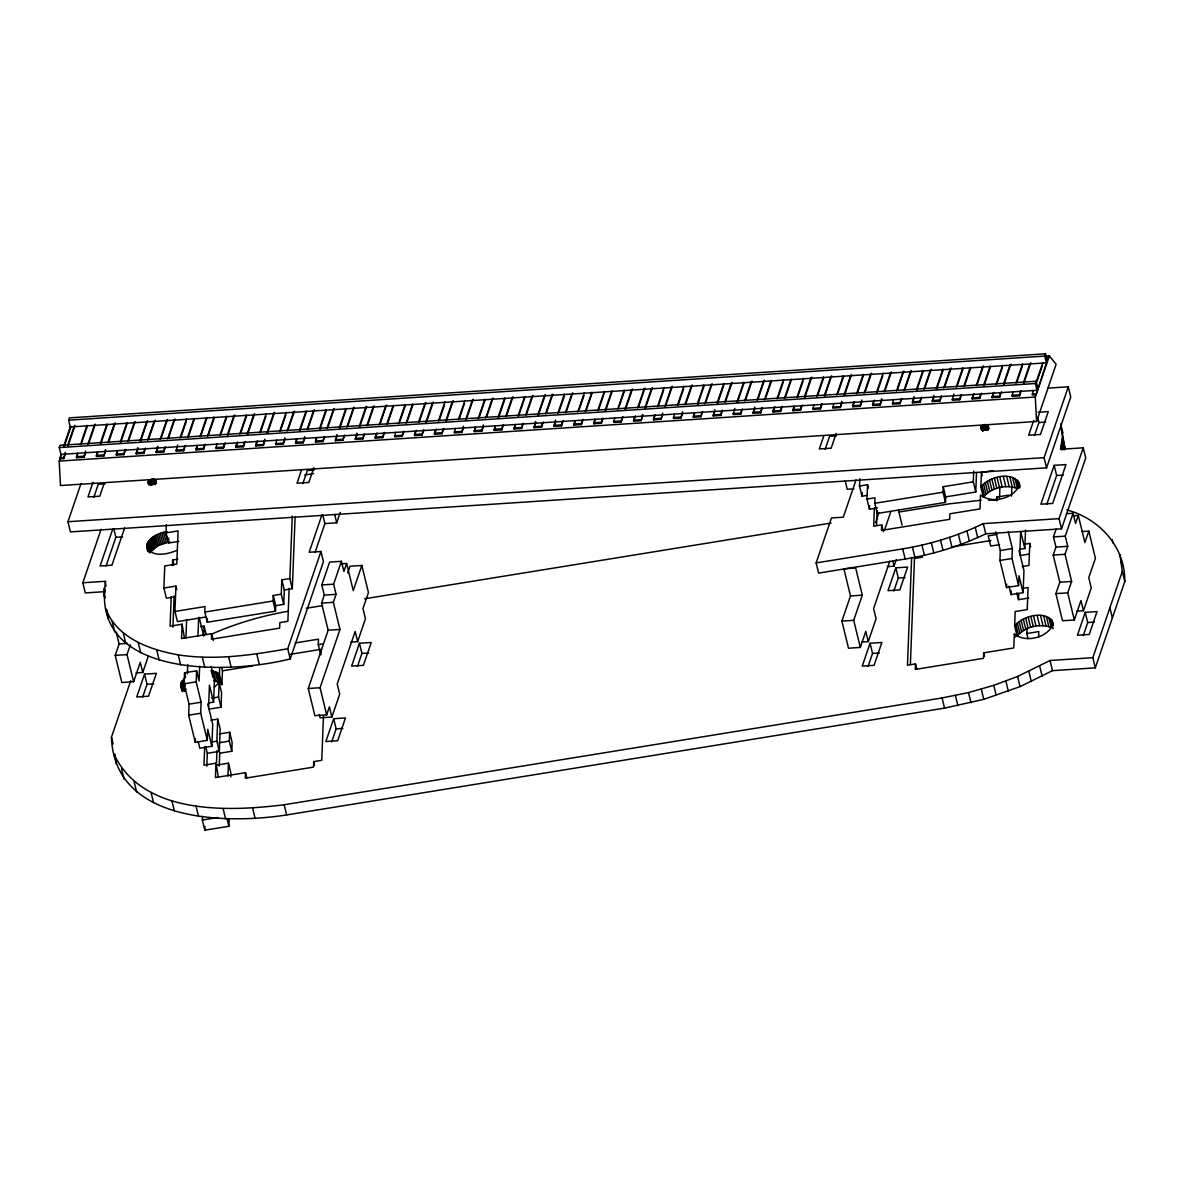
<?xml version="1.0" encoding="UTF-8"?>
<svg xmlns="http://www.w3.org/2000/svg" width="1184" height="1184" viewBox="0 0 1184 1184"><rect width="100%" height="100%" fill="white"/><g stroke="black" fill="none" stroke-linecap="round" stroke-linejoin="round"><path stroke-width="1.5" d="M174.98 596.795L166.382 598.201L163.895 588.034L164.754 565.967L176.786 564.013L178.074 530.92L166.041 532.874L168.513 543.042L178.828 541.369M166.041 532.874L166.352 524.601M168.513 543.042L168.705 538.084M171.221 596.766L170.082 626.173L182.114 624.22L184.452 637.984M172.435 565.508L172.642 560.002L177.807 559.159M172.923 627.15L174.122 595.907M205.75 617.012L177.422 621.615L174.951 611.447L175.928 586.08L163.895 588.034M182.114 624.22L181.566 638.561L211.655 633.677L213.298 640.455M198.187 741.45L199.83 748.229L211.862 746.275L207.733 729.314L207.304 740.355L195.271 742.309L188.656 715.18L189.085 704.154L184.127 683.804L184.556 672.778L196.588 670.825L199.075 680.992L199.637 666.296M185.918 637.85L186.628 619.469M187.398 673.755L187.753 664.564M207.304 740.355L200.703 713.227L201.132 702.201L196.159 681.851L196.588 670.825M197.95 635.897L198.66 617.515M195.271 742.309L195.419 738.624M200.629 626.647L204.077 626.084L203.692 636.015L199.149 617.367M292.27 516.032L289.843 578.547L281.822 579.849L281.259 594.176L273.238 595.478L275.724 605.66L275.502 611.166L207.304 622.251L204.817 612.069L205.039 606.563L174.951 611.447M207.304 622.251L207.452 618.566M204.684 746.793L203.959 765.175L216.006 763.221L218.344 776.97M229.148 819.224L228.882 826.284L204.817 830.191L202.331 820.024L202.479 816.383M208.591 707.262L209.45 685.196L213.579 702.142L208.414 702.985M211.655 633.677L211.433 639.197L279.631 628.127L279.853 622.606L287.875 621.304L289.148 588.418M206.8 766.152L207.304 753.29L205.646 746.497M204.817 830.191L204.95 826.55M211.862 746.275L212.72 724.208L207.762 704.08M213.579 702.142L214.437 680.09L211.122 666.533M216.006 763.221L215.444 777.562L245.532 772.678L246.775 777.77M219.247 766.107L219.75 753.231L216.85 741.154L217.708 719.102L210.826 720.212M209.006 709.157L221.038 707.203L218.566 697.036L219.129 682.606L214.644 687.001M213.638 680.622L219.38 682.532L221.911 684.678L219.44 674.495L219.706 667.569M216.983 750.419L216.42 765.13L228.453 763.177L230.939 773.344L230.791 777.015M221.038 707.203L221.6 692.773L219.129 682.606M221.911 684.678L222.459 670.81L221.63 667.421M227.95 776.038L228.453 763.177M219.75 753.231L231.783 751.278L229.311 741.11L229.652 732.289L219.336 733.962M231.783 751.278L232.123 742.457L229.652 732.289M245.532 772.678L245.325 778.199L313.523 767.114L313.73 761.608L321.752 760.306L323.454 716.453M275.502 611.166L273.03 600.998L273.238 595.478M275.724 605.66L283.746 604.358L284.293 590.017L281.822 579.849M284.293 590.017L292.315 588.714L295.097 517.008M320.879 651.17L320.746 654.841L318.259 644.673L318.481 639.168L295.142 642.956M866.806 495.43L861.996 496.214L859.51 486.047L859.791 478.691M861.996 496.214L862.13 492.544M877.477 507.951L869.456 509.253L866.984 499.086L867.532 484.744L859.51 486.047M869.456 509.253L869.604 505.672M874.384 507.906L873.674 526.184L881.695 524.882L883.353 531.66M973.707 471.232L973.292 481.829L943.204 486.713L945.69 496.88L945.468 502.401L877.27 513.471L874.784 503.304L875.006 497.783L866.984 499.086M876.574 525.385L877.152 510.778M881.695 524.882L881.488 530.388L949.686 519.317L949.894 513.797L979.982 508.913L980.53 494.986C991.926 504.251 1014.555 498.701 1019.365 484.685C1013.415 469.989 989.04 476.634 980.84 486.95L983.312 497.117C991.23 487.645 1005.956 484.182 1017.411 488.518L1014.925 478.351M911.65 557.412L907.477 665.201L915.498 663.898L916.742 668.99M910.378 664.416L914.492 558.448L922.514 557.146M915.498 663.898L915.291 669.419L983.49 658.348L983.697 652.828L1013.785 647.944L1014.333 634.002C1025.714 643.282 1048.358 637.717 1053.168 623.702C1047.218 609.005 1022.843 615.665 1014.644 625.966L1017.115 636.148C1025.033 626.662 1039.759 623.198 1051.214 627.535L1048.728 617.367M945.468 502.401L942.997 492.218L943.204 486.713M945.69 496.88L975.764 491.996L976.519 472.579M980.84 486.95L981.403 472.52L993.435 470.566M996.499 500.758L996.647 497.088L1008.679 495.134M999.488 498.064L999.903 487.024M1009.005 586.11L1011.062 594.59L1023.094 592.636L1018.965 575.69L1018.58 585.606L1006.548 587.56L999.932 560.446L1000.317 550.516L995.774 531.868M1006.548 587.56L1006.681 584.26M1011.521 496.111L1011.876 486.92M1018.58 585.606L1011.98 558.493L1012.364 548.562L1008.22 531.616M1011.062 594.59L1011.21 590.905M1014.644 625.966L1015.191 611.536L1027.238 609.582L1028.082 587.516L1022.932 588.359M1019.824 553.624L1020.682 531.557L1024.811 548.518L1019.646 549.346M1017.115 636.148L1017.263 632.537M1028.852 597.979L1018.536 599.652L1018.743 594.131M1023.094 592.636L1023.953 570.57L1019.01 550.442M1024.811 548.518L1025.522 530.121M1024.634 544.24L1029.799 543.397L1028.94 565.464L1022.058 566.574M1028.038 638.635L1026.794 633.544L1027.016 628.038M1038.62 637.11L1038.827 631.59L1026.794 633.544M321.856 515.099L309.157 552.262L320.953 551.492L323.439 561.66L290.228 658.896C229.311 674.51 89.762 678.476 105.628 581.27L82.836 582.765L85.307 592.932L104.606 591.66M855.988 480.023L843.289 517.201L831.479 517.97L816.131 562.918L818.603 573.1L905.168 559.04C933.036 554.452 960.313 546.076 985.769 533.792L1061.515 528.834L1085.728 457.971L1083.242 447.804L1060.45 449.298L1062.492 437.429L1060.775 424.05M1060.982 424.064L1064.89 448.914L1062.418 438.746M147.778 551.196C142.938 539.445 158.049 533.007 167.196 531.586M181.67 690.183L180.989 682.828L185.592 676.996M65.505 453.354L63.714 458.578L59.984 458.815L60.917 454.316L59.244 447.596L60.029 445.302L1036.148 381.233L1037.806 388.012M1045.531 353.809L1044.747 356.088L1046.39 362.866L70.27 426.95L68.628 420.172L69.397 417.878L1045.531 353.809L1047.174 360.587M63.892 445.613L70.448 426.462M1045.694 356.132L1049.379 355.881L1056.113 364.332L1036.592 421.474L60.473 485.544L59.2 461.109L61.168 455.337M64.143 446.634L70.685 427.468M63.714 458.578L65.253 452.332M67.636 445.362L74.178 426.21M67.888 446.383L75.021 425.485M85.81 452.022L84.034 457.246L76.546 457.734L77.493 453.235M80.468 444.518L87.009 425.367M76.546 457.734L77.744 454.256M81.311 443.808L87.261 426.388M84.034 457.246L85.574 451M87.942 444.03L94.483 424.878M88.193 445.051L95.327 424.153M1047.988 388.13L1068.294 386.798L1070.765 396.966L1046.567 467.828L70.433 531.912L67.962 521.73L80.941 483.708M105.731 450.704L103.94 455.929L96.466 456.432L97.414 451.933M100.388 443.216L106.93 424.064M96.466 456.432L97.65 452.939M100.625 444.237L107.182 425.086M92.988 482.273L87.971 496.954L99.767 496.185L104.236 483.131M103.94 455.929L105.48 449.698M107.862 442.727L114.404 423.576M108.706 442.002L115.248 422.851M93.788 497.339L98.257 484.271L105.006 483.827M125.652 449.402L123.861 454.626L116.387 455.115L117.32 450.616M120.294 441.913L126.851 422.747M116.387 455.115L117.571 451.637M120.546 442.934L127.088 423.768M123.861 454.626L124.808 450.127M127.783 441.425L134.325 422.259M128.627 440.7L135.168 421.534M82.836 582.765L101.128 529.189M145.558 448.1L143.782 453.324L136.293 453.812L137.832 447.567M140.215 440.596L146.757 421.445M136.293 453.812L138.084 448.588M140.467 441.617L147.6 420.72M112.806 528.819L100.107 565.982L111.918 565.212L124.616 528.034M143.782 453.324L144.714 448.825M147.689 440.108L154.246 420.956M148.533 439.382L155.074 420.231M106.042 566.011L115.854 537.299L113.797 528.819M165.479 446.782L163.688 452.007L156.214 452.51L157.753 446.264M160.136 439.294L166.678 420.142M156.214 452.51L158.005 447.286M160.98 438.568L167.521 419.417M163.688 452.007L164.635 447.508M167.61 438.805L174.152 419.654M168.454 438.08L174.995 418.929M185.4 445.48L183.609 450.704L176.135 451.193L177.674 444.947M180.042 437.991L186.598 418.825M180.886 437.266L186.243 421.593M183.609 450.704L184.556 446.205M187.531 437.503L194.072 418.337M188.374 436.778L194.324 419.358M135.997 672.912L142.746 672.468L140.274 662.3L133.629 681.732L121.819 682.502L115.218 655.388L119.11 643.963L116.224 632.093M205.306 444.178L203.53 449.402L196.041 449.89L196.988 445.391M199.963 436.674L206.504 417.523M196.041 449.89L197.24 446.412M200.806 435.964L206.756 418.544M133.629 681.732L127.014 654.604L130.373 644.821M203.53 449.402L204.462 444.903M207.437 436.186L213.993 417.034M208.28 435.46L214.23 418.056M1066.74 509.904C1099.329 518.414 1125.362 546.978 1124.8 581.551L1095.318 667.85L1052.502 670.662L1020.06 686.631L983.771 699.344L944.566 708.121L286.632 814.947C225.004 824.508 114.241 822.14 111.444 737.188L130.773 680.637M225.226 442.86L223.436 448.085L215.962 448.588L216.909 444.074M219.884 435.372L226.425 416.22M221.319 432.915L226.677 417.227M142.746 672.468L148.326 656.143M144.537 674.125L136.722 696.976L148.533 696.207L156.347 673.341L144.537 674.125L147.008 684.293L142.554 697.361M223.436 448.085L224.383 443.586M227.358 434.883L233.899 415.732M227.609 435.904L234.743 415.007M245.147 441.558L243.356 446.782L235.882 447.271L236.815 442.772M239.79 434.069L246.346 414.903M235.882 447.271L237.658 442.046M240.633 433.344L246.583 415.924M243.356 446.782L244.304 442.283M247.278 433.581L253.82 414.415M247.515 434.587L254.664 413.69M265.053 440.256L263.277 445.48L255.788 445.968L256.736 441.469M259.71 432.752L266.252 413.601M255.788 445.968L257.579 440.744M260.554 432.042L265.912 416.354M263.277 445.48L264.816 439.234M267.184 432.264L273.741 413.112M267.436 433.285L274.584 412.387M284.974 438.938L283.183 444.163L275.709 444.666L276.656 440.152M279.631 431.45L286.173 412.298M280.475 430.724L285.832 415.051M283.183 444.163L284.722 437.932M287.105 430.961L293.647 411.81M287.949 430.236L294.49 411.085M304.895 437.636L303.104 442.86L295.63 443.349L296.562 438.85M299.537 430.147L306.094 410.981M295.63 443.349L296.814 439.871M299.789 431.168L306.33 412.002M303.104 442.86L304.643 436.615M307.026 429.659L313.568 410.493M307.87 428.934L314.411 409.768M301.476 470.181L297.006 483.235L308.817 482.465L313.834 467.769M324.801 436.334L323.025 441.558L315.551 442.046L316.483 437.547M319.458 428.83L326 409.679M315.551 442.046L316.735 438.568M319.71 429.851L326.251 410.7M302.838 483.62L307.292 470.551L314.041 470.107M323.025 441.558L323.957 437.059M326.932 428.342L333.488 409.19M327.776 427.616L334.332 408.465M344.722 435.016L342.946 440.241L335.457 440.744L336.996 434.498M339.379 427.528L345.92 408.376M335.457 440.744L336.656 437.251M339.63 428.549L346.172 409.383M342.946 440.241L343.878 435.742M346.853 427.039L353.394 407.888M347.696 426.314L354.238 407.163M315.092 552.292L324.904 523.58L322.832 515.099M364.642 433.714L362.852 438.938L355.378 439.427L356.917 433.181M359.3 426.225L365.841 407.059M355.378 439.427L357.154 434.202M359.536 427.232L366.685 406.334M290.228 658.896L287.742 648.728L320.953 551.492M362.852 438.938L363.799 434.439M366.774 425.737L373.315 406.571M367.617 425.012L374.159 405.846M324.904 523.58L336.715 522.795L340.252 512.435M319.251 714.426L320.08 717.815L331.89 717.03L329.404 706.863L326.666 714.87L314.87 715.639L308.254 688.511L328.16 630.228L321.545 603.115L324.283 595.108L321.796 584.94L329.611 562.089L341.421 561.305L343.893 571.487L346.631 563.48L341.569 563.821M384.548 432.412L382.772 437.636L375.298 438.124L376.231 433.625M379.206 424.908L385.747 405.757M375.298 438.124L377.074 432.9M380.049 424.183L386.591 405.032M382.772 437.636L383.72 433.137M386.68 424.42L393.236 405.268M387.523 423.694L393.473 406.29M326.666 714.87L320.065 687.741L339.971 629.459L333.355 602.33L336.093 594.338L333.607 584.171L341.421 561.305M403.922 431.139L402.131 436.363L394.657 436.852L395.604 432.352M398.579 423.65L405.12 404.484M347.726 572.938L350.02 566.233L361.83 565.464L368.446 592.577L362.97 608.576L365.456 618.744L357.642 641.61L350.893 642.054M400.014 421.178L405.372 405.505M402.131 436.363L403.078 431.864M406.053 423.147L412.594 403.996M406.896 422.422L412.846 405.017M361.83 565.464L353.246 590.609L346.631 563.48M423.842 429.822L422.052 435.046L414.578 435.549L415.51 431.05M418.485 422.333L425.026 403.182M414.578 435.549L416.354 430.325M419.328 421.608L425.87 402.456M422.052 435.046L422.999 430.547M425.974 421.844L432.515 402.693M426.21 422.866L433.359 401.968M331.89 717.03L339.69 694.179L337.218 684.012L355.17 631.442L357.642 641.61M333.666 718.688L325.852 741.539L337.662 740.77L345.476 717.918L333.666 718.688L336.138 728.856L331.683 741.924M359.433 643.252L351.618 666.118L363.429 665.334L371.243 642.483L359.433 643.252L361.904 653.42L357.45 666.488M443.748 428.519L441.972 433.744L434.484 434.232L435.431 429.733M438.406 421.03L444.947 401.864M434.484 434.232L436.274 429.008M439.249 420.305L444.607 404.632M441.972 433.744L442.905 429.244M445.88 420.542L452.421 401.376M446.131 421.548L453.265 400.651M463.669 427.217L461.878 432.441L454.404 432.93L455.352 428.43M458.326 419.728L464.868 400.562M459.17 419.003L464.513 403.33M461.878 432.441L463.418 426.196M465.8 419.225L472.342 400.074M466.052 420.246L473.186 399.348M483.59 425.9L481.799 431.124L474.325 431.627L475.258 427.128M478.232 418.411L484.789 399.26M474.325 431.627L475.509 428.134M479.076 417.686L485.026 400.281M481.799 431.124L483.338 424.893M485.721 417.922L492.263 398.771M486.565 417.197L493.106 398.046M503.496 424.597L501.72 429.822L494.231 430.31L495.178 425.811M498.153 417.108L504.695 397.942M494.231 430.31L495.43 426.832M498.405 418.13L504.946 398.964M501.72 429.822L502.652 425.322M505.627 416.62L512.184 397.454M506.471 415.895L513.012 396.729M523.417 423.295L521.626 428.519L514.152 429.008L515.099 424.508M518.074 415.806L524.616 396.64M514.152 429.008L515.336 425.53M518.311 416.812L524.867 397.661M521.626 428.519L522.573 424.02M525.548 415.303L532.09 396.152M526.392 414.578L532.933 395.426M543.338 421.978L541.547 427.202L534.073 427.705L535.612 421.46M537.98 414.489L544.536 395.338M534.073 427.705L535.849 422.481M538.232 415.51L545.38 394.612M541.547 427.202L542.494 422.703M545.469 414L552.01 394.849M546.312 413.275L552.854 394.124M563.244 420.675L561.468 425.9L553.979 426.388L555.518 420.157M557.901 413.186L564.442 394.02M553.979 426.388L555.77 421.164M558.744 412.461L564.102 396.788M561.468 425.9L562.4 421.4M565.375 412.698L571.931 393.532M566.218 411.973L572.76 392.807M583.164 419.373L581.374 424.597L573.9 425.086L574.847 420.586M577.822 411.884L584.363 392.718M573.9 425.086L575.098 421.608M579.257 409.412L584.008 395.486M581.374 424.597L582.321 420.098M585.296 411.381L591.837 392.23M586.139 410.656L592.089 393.251M603.085 418.056L601.294 423.28L593.82 423.783L594.753 419.284M597.728 410.567L604.284 391.416M593.82 423.783L595.004 420.29M598.571 409.842L604.521 392.437M601.294 423.28L602.242 418.781M605.216 410.078L611.758 390.927M605.453 411.1L612.01 391.934M622.991 416.753L621.215 421.978L613.726 422.466L614.674 417.967M617.648 409.264L624.19 390.098M619.084 406.793L624.442 391.12M621.215 421.978L622.148 417.478M625.122 408.776L631.679 389.61M625.374 409.782L632.522 388.885M642.912 415.451L641.121 420.675L633.647 421.164L634.594 416.664M637.569 407.947L644.111 388.796M633.647 421.164L635.438 415.939M638.413 407.237L644.954 388.071M641.121 420.675L642.66 414.43M645.043 407.459L651.585 388.308M645.295 408.48L652.428 387.582M662.833 414.134L661.042 419.358L653.568 419.861L654.5 415.362M657.475 406.645L664.032 387.494M653.568 419.861L655.344 414.637M658.319 405.92L663.676 390.246M661.042 419.358L662.581 413.127M664.964 406.156L671.506 387.005M665.216 407.178L672.349 386.28M682.739 412.831L680.963 418.056L673.489 418.544L674.421 414.045M677.396 405.342L683.938 386.176M678.24 404.617L683.597 388.944M680.963 418.056L682.502 411.81M684.87 404.854L691.426 385.688M685.714 404.129L692.27 384.963M702.66 411.529L700.884 416.753L693.395 417.242L694.342 412.742M697.317 404.025L703.858 384.874M693.395 417.242L694.594 413.764M697.568 405.046L704.11 385.895M700.884 416.753L701.816 412.254M704.791 403.537L711.332 384.386M705.634 402.812L712.176 383.66M722.58 410.212L720.79 415.436L713.316 415.939L714.855 409.694M717.238 402.723L723.779 383.572M713.316 415.939L714.5 412.446M717.474 403.744L724.016 384.578M720.79 415.436L721.737 410.937M724.712 402.234L731.253 383.083M725.555 401.509L732.097 382.358M742.486 408.909L740.71 414.134L733.236 414.622L734.761 408.376M737.144 401.42L743.685 382.254M737.395 402.442L743.937 383.276M740.71 414.134L741.658 409.634M744.618 400.932L751.174 381.766M745.461 400.207L752.018 381.041M762.407 407.607L760.631 412.831L753.142 413.32L754.682 407.074M757.064 400.103L763.606 380.952M753.142 413.32L754.933 408.095M757.908 399.393L764.45 380.227M760.631 412.831L761.564 408.332M764.538 399.615L771.08 380.464M765.382 398.89L771.332 381.485M782.328 406.29L780.537 411.514L773.063 412.017L774.01 407.503M776.985 398.801L783.527 379.65M773.063 412.017L774.854 406.793M777.829 398.076L783.172 382.402M780.537 411.514L781.484 407.015M784.459 398.312L791.001 379.161M785.303 397.587L791.252 380.168M802.234 404.987L800.458 410.212L792.984 410.7L793.916 406.201M796.891 397.498L803.433 378.332M792.984 410.7L794.168 407.222M797.735 396.773L803.092 381.1M800.458 410.212L801.405 405.712M804.38 397.01L810.922 377.844M804.617 398.016L811.765 377.119M822.155 403.685L820.379 408.909L812.89 409.398L813.837 404.898M816.812 396.181L823.354 377.03M817.656 395.471L823.605 378.051M820.379 408.909L821.311 404.41M824.286 395.693L830.828 376.542M824.538 396.714L831.671 375.816M842.076 402.368L840.285 407.592L832.811 408.095L833.758 403.581M836.733 394.879L843.274 375.728M838.168 392.422L843.526 376.734M823.798 435.89L819.343 448.943L831.153 448.174L836.17 433.477M825.159 449.328L829.629 436.26L836.378 435.816M840.285 407.592L841.824 401.361M844.207 394.39L850.748 375.239M844.458 395.412L851.592 374.514M861.996 401.065L860.206 406.29L852.732 406.778L853.664 402.279M856.639 393.576L863.18 374.41M852.732 406.778L854.508 401.554M857.482 392.851L863.432 375.432M860.206 406.29L861.745 400.044M864.128 393.088L870.669 373.922M864.971 392.363L871.513 373.197M881.902 399.763L880.126 404.987L872.638 405.476L873.585 400.976M876.56 392.259L883.101 373.108M872.638 405.476L874.428 400.251M876.811 393.28L882.761 375.861M880.126 404.987L881.651 398.742M884.034 391.771L890.575 372.62M884.877 391.046L891.419 371.894M901.823 398.446L900.032 403.67L892.558 404.173L893.506 399.659M896.48 390.957L903.022 371.806M897.324 390.232L903.866 371.08M900.032 403.67L900.98 399.171M903.954 390.468L910.496 371.317M904.798 389.743L911.34 370.592M921.744 397.143L919.953 402.368L912.479 402.856L914.018 396.61M916.386 389.654L922.928 370.488M912.479 402.856L913.663 399.378M916.638 390.661L923.18 371.51M841.898 621.097L850.497 595.952L843.881 568.823L855.692 568.054L862.292 595.167L853.708 620.312L860.324 647.441L848.514 648.21L841.898 621.097L853.708 620.312M875.479 522.795L878.987 512.509M919.953 402.368L920.9 397.868M923.875 389.166L930.417 370M924.719 388.441L931.26 369.275M884.359 530.595L890.797 511.74M941.65 395.841L939.874 401.065L932.385 401.554L933.924 395.308M936.307 388.337L942.849 369.186M932.385 401.554L933.584 398.076M936.559 389.358L943.1 370.207M939.874 401.065L940.806 396.566M943.781 387.849L950.323 368.698M944.625 387.124L951.166 367.972M860.324 647.441L865.785 631.427L868.272 641.61L861.523 642.054M889.82 561.098L873.6 608.576L876.071 618.744L868.272 641.61M887.29 566.618L894.024 566.174L896.258 559.647M961.571 394.524L959.78 399.748L952.306 400.251L953.845 394.006M956.228 387.035L962.77 367.884M957.664 384.563L963.021 368.89M870.048 643.252L862.248 666.118L874.058 665.334L881.858 642.483L870.048 643.252L872.534 653.42L868.064 666.488M895.814 567.832L888.015 590.683L899.825 589.913L907.625 567.047L895.814 567.832L898.301 577.999L893.831 591.053M959.78 399.748L960.727 395.249M963.702 386.546L970.244 367.395M964.546 385.821L970.495 368.402M981.492 393.221L979.701 398.446L972.227 398.934L973.159 394.435M976.134 385.732L982.69 366.566M972.227 398.934L974.003 393.71M976.978 385.007L983.519 365.841M979.701 398.446L980.648 393.946M983.623 385.244L990.164 366.078M983.86 386.25L990.416 367.099M1001.398 391.919L999.622 397.143L992.133 397.632L993.08 393.132M996.055 384.415L1002.596 365.264M992.133 397.632L993.924 392.407M996.898 383.69L1002.256 368.017M999.622 397.143L1000.554 392.644M1003.529 383.927L1010.07 364.776M1003.78 384.948L1010.914 364.05M1021.318 390.602L1019.528 395.826L1012.054 396.329L1013.001 391.815M1015.976 383.113L1022.517 363.962M1016.819 382.388L1022.162 366.714M1019.528 395.826L1020.475 391.327M1023.45 382.624L1029.991 363.473M1023.701 383.646L1030.835 362.748M60.902 454.375L1037.021 390.291L1035.378 383.512L1036.148 381.233M1045.857 357.316L1048.343 357.154L1036.104 394.746L1032.359 394.982L1033.306 390.483M1035.689 383.527L1042.823 362.63M1037.125 381.056L1042.482 365.382M1036.592 421.474L1035.319 397.025L1049.379 355.881M1033.691 420.512L1028.659 435.209L1040.47 434.439L1048.284 411.573L1038.161 412.239M1034.49 435.579L1038.945 422.525L1037.717 417.434M1046.567 467.828L1044.081 457.66L1068.294 386.798M1054.16 465.342L1040.884 504.206L1052.694 503.437L1065.97 464.572L1054.16 465.342L1056.646 475.524L1046.834 504.236M1061.515 528.834L1059.044 518.651L1083.242 447.804M1076.7 611.166L1083.449 610.722L1080.962 600.554L1074.332 619.987L1062.522 620.756L1055.906 593.628L1059.813 582.202L1053.198 555.089L1055.936 547.082L1053.464 536.914L1056.246 528.745M1074.332 619.987L1067.716 592.858L1071.624 581.433L1065.008 554.304L1067.746 546.312L1065.26 536.145L1073.074 513.279L1066.325 513.723M1073.222 515.78L1078.284 515.454L1075.546 523.446L1073.074 513.279M1082.058 531.586L1088.806 531.142L1084.899 542.568L1078.284 515.454M1083.449 610.722L1091.248 587.871L1088.777 577.688L1095.407 558.271L1088.806 531.142M1085.225 612.365L1077.425 635.231L1089.236 634.446L1097.035 611.595L1085.225 612.365L1087.711 622.547L1083.256 635.601M1095.318 667.85L1092.847 657.682L1122.314 571.384L1119.916 554.571M148.089 481.562C147.6 485.558 155.652 484.064 155.903 480.748C153.89 477.152 145.114 480.467 148.918 484.952M980.752 426.61C979.346 430.739 987.634 429.6 988.344 426.492C987.338 422.348 977.496 425.544 981.58 429.999M169.667 541.754L158.108 545.602L150.546 552.07L148.059 541.902M186.021 689.029L184.482 690.982L181.996 680.815M113.856 754.016C142.598 814.977 227.668 811.78 284.16 804.765L942.079 697.953L968.497 692.581L993.761 685.344L1017.574 676.464L1050.016 660.494L1092.847 657.682M816.131 562.918L902.696 548.873C930.565 544.285 957.841 535.908 983.282 523.624L1059.044 518.651M211.359 634.254C235.927 623.42 261.886 615.798 288.348 611.24M176.564 550.456C167.64 554.334 153.062 557.531 146.949 547.807M304.688 474.976L313.671 473.526M204.817 612.069L273.03 600.998M874.784 503.304L942.997 492.218M306.256 608.265L322.655 605.601M364.583 598.793L831.138 523.032M898.582 512.095L949.612 503.807L981.107 500.225M105.509 608.191C116.432 637.91 149.569 649.735 178.207 654.841C214.763 660.583 251.674 655.137 287.742 648.728M318.259 644.673L323.084 643.889M997.076 534.458L988.226 535.893L990.712 546.076L999.562 544.625M290.45 654.293L320.953 649.335M951.433 546.964L990.919 540.555M222.459 670.81L252.547 665.926M1000.317 550.516L1012.364 548.562M184.127 683.804L196.159 681.851M1020.238 555.518L1028.837 554.127M999.932 560.446L1011.98 558.493M211.684 698.16L218.566 697.036M189.085 704.154L201.132 702.201M188.656 715.18L200.703 713.227M211.699 741.998L216.85 741.154M218.996 742.782L229.311 741.11M207.304 753.29L219.336 751.337L220.194 729.27L217.708 719.102M202.331 820.024L217.812 817.508M68.628 420.172L1044.747 356.088M59.244 447.596L1035.378 383.512M59.733 457.808L63.477 457.557M76.309 456.713L83.783 456.225M96.215 455.411L103.704 454.922M116.136 454.108L123.61 453.605M136.056 452.791L143.53 452.303M155.962 451.489L163.451 451M175.883 450.172L183.357 449.683M195.804 448.869L203.278 448.381M215.71 447.567L223.199 447.078M235.631 446.25L243.105 445.761M255.552 444.947L263.026 444.459M275.458 443.645L282.946 443.156M295.378 442.328L302.852 441.839M315.299 441.025L322.773 440.537M335.205 439.723L342.694 439.234M355.126 438.406L362.6 437.917M375.047 437.103L382.521 436.615M394.405 435.83L401.894 435.342M414.326 434.528L421.8 434.04M434.247 433.226L441.721 432.722M454.153 431.908L461.642 431.42M474.074 430.606L481.548 430.118M493.994 429.304L501.468 428.8M513.9 427.986L521.389 427.498M533.821 426.684L541.295 426.196M553.742 425.382L561.216 424.878M573.648 424.064L581.137 423.576M593.569 422.762L601.043 422.274M613.49 421.46L620.964 420.956M633.396 420.142L640.884 419.654M653.316 418.84L660.79 418.352M673.237 417.538L680.711 417.034M693.143 416.22L700.632 415.732M713.064 414.918L720.538 414.43M732.985 413.616L740.459 413.112M752.891 412.298L760.38 411.81M772.812 410.996L780.286 410.508M792.732 409.679L800.206 409.19M812.653 408.376L820.127 407.888M832.559 407.074L840.048 406.586M852.48 405.757L859.954 405.268M872.401 404.454L879.875 403.966M892.307 403.152L899.796 402.664M912.228 401.835L919.702 401.346M932.148 400.532L939.622 400.044M952.054 399.23L959.543 398.742M971.975 397.913L979.449 397.424M991.896 396.61L999.37 396.122M1011.802 395.308L1019.291 394.82M1032.122 393.976L1035.852 393.724M59.2 461.109L1035.319 397.025M1038.945 422.525L1045.694 422.081M67.962 521.73L1044.081 457.66M115.854 537.299L122.603 536.855M853.99 488.844L847.241 489.288L845.169 480.808M1056.646 475.524L1063.395 475.08M321.796 584.94L333.607 584.171M1053.464 536.914L1065.26 536.145M324.283 595.108L336.093 594.338M1055.936 547.082L1067.746 546.312M321.545 603.115L333.355 602.33M1053.198 555.089L1065.008 554.304M898.301 577.999L905.05 577.555M119.11 643.963L127.546 643.4M328.16 630.228L339.971 629.459M850.497 595.952L862.292 595.167M1059.813 582.202L1071.624 581.433M115.218 655.388L127.014 654.604M1055.906 593.628L1067.716 592.858M361.904 653.42L368.653 652.991M147.008 684.293L153.757 683.849M1087.711 622.547L1094.46 622.103M308.254 688.511L320.065 687.741M872.534 653.42L879.283 652.976M336.138 728.856L342.886 728.412M988.492 500.136L997.727 500.018M219.44 674.495L216.909 672.364L211.166 670.455L212.824 677.233M185.03 691.204L180.841 686.794M988.033 425.426L988.847 428.815M1120.848 561.749L1122.388 564.738M1061.56 429.57L1063.04 432.545M1122.314 571.384L1124.8 581.551M1112.19 539.638L1113.019 543.027M1109.896 607.732L1112.383 617.9M1048.343 357.154L1048.595 358.175M1062.492 437.429L1064.964 447.596M1062.3 440.063L1064.357 448.544M1062.137 441.38L1064.194 449.861M1061.93 442.698L1063.587 449.476M1061.693 444.015L1062.936 449.106M1061.426 445.332L1062.255 448.721M1061.13 446.649L1061.944 450.038M1019.128 482.761L1019.942 486.15M1018.255 481.044L1019.912 487.823M1052.058 620.061L1053.301 625.152M1016.849 479.564L1018.906 488.045M1050.652 618.581L1053.124 628.763M1029.799 543.397L1030.628 546.786M1012.557 477.404L1015.043 487.571M1046.36 616.435L1048.846 626.602M1009.804 476.767L1012.276 486.95M1043.607 615.798L1046.079 625.966M1006.711 476.471L1009.182 486.639M1040.514 615.488L1042.986 625.655M1050.016 660.494L1052.502 670.662M1003.336 476.501L1005.808 486.668M1037.14 615.532L1039.611 625.7M987.693 425.145L988.699 428.667M987.486 425.026L988.3 428.416M987.249 424.923L988.078 428.312M986.997 424.834L988.24 429.925M999.74 476.915L1002.212 487.083M1033.543 615.932L1036.015 626.099M986.716 424.76L987.959 429.851M986.435 424.716L987.678 429.792M986.124 424.671L987.367 429.762M985.813 424.656L987.042 429.733M985.473 424.642L986.716 429.733M985.132 424.656L986.376 429.748M984.6 424.716L985.843 429.792M984.082 424.804L985.31 429.896M997.017 477.463L999.503 487.63M1030.82 616.479L1033.306 626.647M983.564 424.938L984.792 430.014M983.06 425.1L984.304 430.177M982.572 425.293L983.815 430.369M982.128 425.5L983.371 430.591M981.714 425.752L982.957 430.843M994.397 478.173L996.869 488.356M1028.2 617.204L1030.672 627.372M981.344 426.018L982.587 431.109M1039.685 666.133L1042.172 676.301M981.018 426.314L981.847 429.703M996.647 497.088L997.476 500.477M991.881 479.061L994.353 489.244M1025.684 618.092L1028.156 628.26M989.513 480.097L991.985 490.265M1016.878 592.873L1018.536 599.652M1023.302 619.128L1025.788 629.296M987.308 481.266L989.794 491.434M1021.111 620.298L1023.583 630.465M985.31 482.554L987.796 492.722M1019.113 621.57L1021.6 631.753M981.403 472.52L982.232 475.909M983.549 483.93L986.035 494.113M1017.352 622.962L1019.824 633.129M1028.866 671.461L1031.338 681.629M982.054 485.41L984.526 495.578M1015.842 624.427L1018.329 634.609M1014.333 634.002L1015.147 637.392M973.292 481.829L975.764 491.996M983.282 523.624L985.769 533.792M1017.574 676.464L1020.06 686.631M975.231 527.368L977.703 537.536M1005.867 681.096L1008.339 691.264M966.914 530.92L969.385 541.088M958.344 534.236L960.831 544.403M993.761 685.344L996.232 695.511M983.697 652.828L984.526 656.217M949.553 537.329L952.04 547.496M981.284 689.177L983.771 699.344M940.54 540.185L943.026 550.353M968.497 692.581L970.984 702.748M931.334 542.775L933.821 552.943M921.951 545.099L924.438 555.266M955.414 695.511L957.9 705.679M912.405 547.126L914.877 557.294M898.375 509.89L902.09 525.148M942.079 697.953L944.566 708.121M902.696 548.873L905.168 559.04M892.795 561.083L894.024 566.174M867.532 484.744L868.36 488.134M334.643 514.33L336.715 522.795M289.843 578.547L292.315 588.714M281.259 594.176L283.746 604.358M313.73 761.608L314.559 764.997M256.721 653.76L259.192 663.943M284.16 804.765L286.632 814.947M228.645 656.942L231.132 667.11M252.651 808.346L255.137 818.514M218.315 673.356L220.801 683.523M216.909 672.364L219.38 682.532M204.077 626.084L206.134 634.565M215.222 671.55L217.708 681.718M213.298 670.914L215.784 681.081M202.331 657.253L204.802 667.421M155.415 479.92L156.244 483.309M155.015 479.668L156.051 483.19M154.793 479.564L155.607 482.954M154.542 479.476L155.356 482.88M154.26 479.416L155.504 484.493M153.979 479.357L155.208 484.434M153.668 479.313L154.912 484.404M153.343 479.298L154.586 484.374M153.017 479.298L154.26 484.374M172.642 560.002L173.885 565.079M152.677 479.313L153.92 484.389M165.434 531.912L167.906 542.08M152.144 479.357L153.387 484.448M151.611 479.461L152.854 484.537M151.093 479.579L152.336 484.67M163.688 532.326L166.16 542.494M150.605 479.742L151.833 484.833M150.116 479.934L151.36 485.026M175.928 586.08L176.756 589.469M149.672 480.156L150.916 485.233M149.258 480.393L150.501 485.484M161.971 532.8L164.458 542.982M148.888 480.674L149.702 484.064M148.562 480.956L149.376 484.345M148.296 481.252L149.11 484.641M160.299 533.362L162.785 543.53M158.686 533.999L161.157 544.166M227.224 819.506L228.882 826.284M157.117 534.68L159.603 544.847M223.11 808.702L225.596 818.884M155.622 535.434L158.108 545.602M154.216 536.248L156.688 546.416M152.884 537.122L155.37 547.289M184.556 672.778L185.385 676.168M151.67 538.024L154.142 548.192M150.575 538.972L153.047 549.139M178.207 654.841L180.678 665.008M183.55 678.861L185.207 685.64M149.598 539.934L152.085 550.101M148.77 540.91L151.241 551.078M147.512 542.894L149.983 553.061M147.082 543.9L149.154 552.366M180.989 682.828L183.061 691.308M146.816 544.892L148.474 551.67M146.712 545.868L147.941 550.96M180.59 684.87L182.247 691.648M196.011 806.038L198.483 816.22M156.688 649.898L159.174 660.065M138.232 642.586L140.718 652.754M171.828 800.547L174.3 810.714M123.269 633.085L125.741 643.252M105.272 582.587L106.101 585.976M104.148 587.856L104.976 591.245M112.214 621.556L114.7 631.738M103.94 589.173L104.769 592.562M103.778 590.49L104.606 593.88M103.659 591.808L104.902 596.899M103.585 593.125L104.828 598.216M151.034 792.407L153.52 802.574M134.132 781.81L136.604 791.978M121.567 768.949L124.054 779.116M111.444 737.188L113.102 743.981M114.892 754.09L116.328 764.183M106.93 609.997L107.996 618.359"/></g></svg>
